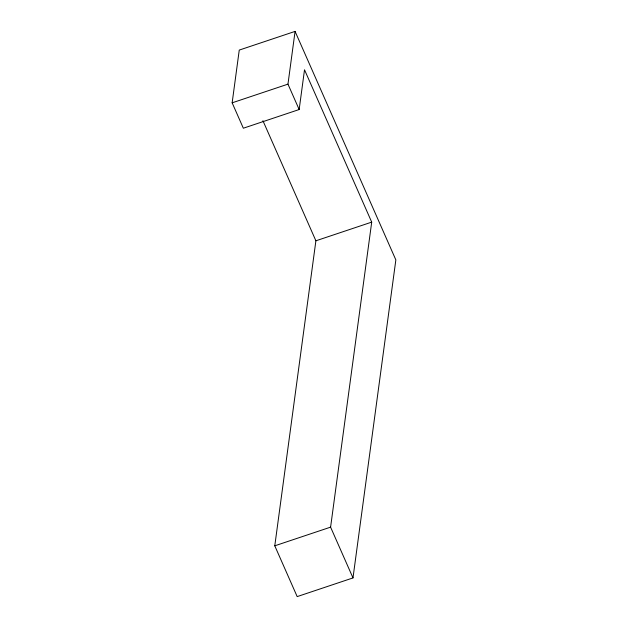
<?xml version="1.0" encoding="UTF-8"?>
<svg xmlns="http://www.w3.org/2000/svg" width="628" height="628" viewBox="0 0 628 628"><rect width="100%" height="100%" fill="white"/><g stroke="black" fill="none" stroke-linecap="round" stroke-linejoin="round"><path stroke-width="0.94" d="M352.991 577.917L330.595 527.143L371.705 222.124L304.517 69.779L299.164 109.531L243.342 128.214L232.148 102.819L239.252 50.083L295.074 31.4L395.852 259.914L352.991 577.917L297.177 596.6L274.781 545.818L315.892 240.799L262.928 120.717M299.164 109.531L287.962 84.144L295.074 31.4M232.148 102.819L287.962 84.144M315.892 240.799L371.705 222.124M274.781 545.818L330.595 527.143"/></g></svg>
